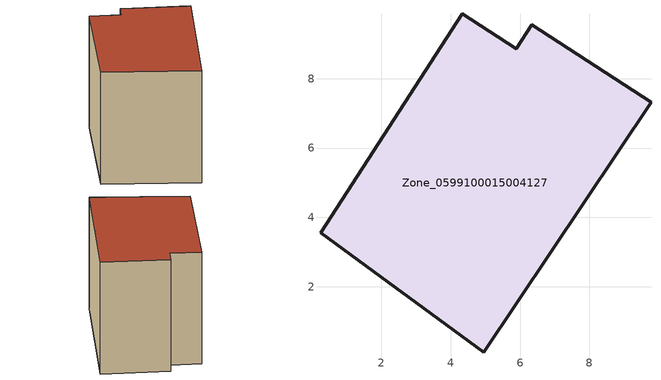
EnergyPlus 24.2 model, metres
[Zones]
Zone_0599100015004127
 floor ground (C_G): 4.95,0.1 0.24,3.55 4.34,9.88 5.89,8.87 6.34,9.55 9.78,7.32 z0.84
 wall outside (C_F): 0.24,3.55 4.95,0.1 9.78,7.32 6.34,9.55 5.89,8.87 4.34,9.88 0.24,3.55 z0.84:8.01
 roof outside (C_R): 4.34,9.88 0.24,3.55 4.95,0.1 9.78,7.32 6.34,9.55 5.89,8.87 z8.01
[BUILDING]
Pand.0599100015004127: North Axis=0; Terrain=City; Loads Convergence Tolerance Value=0.04; Temperature Convergence Tolerance Value=0.4; Solar Distribution=FullExterior; Maximum Number of Warmup Days=25; Minimum Number of Warmup Days=1
[Site:Location]
Rotterdam.The.Hague.AP_ZH_NLD Design_Conditions: Latitude=51.96; Longitude=4.45; Time Zone=1; Elevation=-4.5
[SITE:GROUNDTEMPERATURE:BUILDINGSURFACE]
18, 18, 18, 18, 18, 18, 18, 18, 18, 18, 18, 18
[MATERIAL] Thermal Absorptance=0.9; Solar Absorptance=0.7; Visible Absorptance=0.7
Name | Roughness | Thickness | Conductivity | Density | Specific Heat
G.TI.1965-1974 | MediumSmooth | 0.15 | 0.882353 | 540 | 1210
F.TI.1965-1974 | Rough | 0.3 | 0.697674 | 1920 | 840
R.TI.1965-1974 | MediumRough | 0.2 | 0.232558 | 1500 | 1000
[CONSTRUCTION]
C_G: G.TI.1965-1974
C_F: F.TI.1965-1974
C_R: R.TI.1965-1974
[ZONE]
Zone_0599100015004127: Type=1; Multiplier=1; Ceiling Height=Autocalculate; Volume=Autocalculate; Floor Area=autocalculate; Part of Total Floor Area=Yes
[ZONEINFILTRATION:DESIGNFLOWRATE]
Infil_Zone_0599100015004127: Zone or ZoneList or Space or SpaceList=Zone_0599100015004127; Schedule=AlwaysOn; Design Flow Rate Calculation Method=Flow/Area; Flow Rate per Floor Area=0.003; Constant Term Coefficient=1; Temperature Term Coefficient=0; Velocity Term Coefficient=0; Velocity Squared Term Coefficient=0
[HVACTEMPLATE:ZONE:IDEALLOADSAIRSYSTEM]
Zone_0599100015004127: Maximum Heating Supply Air Temperature=50; Minimum Cooling Supply Air Temperature=13; Maximum Heating Supply Air Humidity Ratio=0.0156; Minimum Cooling Supply Air Humidity Ratio=0.0077; Heating Limit=NoLimit; Cooling Limit=NoLimit; Dehumidification Control Type=ConstantSensibleHeatRatio; Cooling Sensible Heat Ratio=0.7; Dehumidification Setpoint=60; Humidification Control Type=None; Humidification Setpoint=30; Outdoor Air Method=None; Outdoor Air Flow Rate per Person=0.00944; Outdoor Air Flow Rate per Zone Floor Area=0; Outdoor Air Flow Rate per Zone=0; Demand Controlled Ventilation Type=None; Outdoor Air Economizer Type=NoEconomizer; Heat Recovery Type=None; Sensible Heat Recovery Effectiveness=0.7; Latent Heat Recovery Effectiveness=0.65
[ZONECONTROL:THERMOSTAT]
ThermostatControl_Zone_0599100015004127: Zone or ZoneList=Zone_0599100015004127; Control Type Schedule=DualSetpointControlType; Control 1=Thermostat_Zone_0599100015004127; Temperature Difference Between Cutout And Setpoint=0
[THERMOSTATSETPOINT:DUALSETPOINT]
Thermostat_Zone_0599100015004127: Heating Setpoint Temperature Schedule=HeatingSetpoint_Zone_0599100015004127; Cooling Setpoint Temperature Schedule=CoolingSetpoint_Zone_0599100015004127
[SCHEDULE:COMPACT]
HeatingSetpoint_Zone_0599100015004127: Through: 12/31, For: AllDays, Until: 24:00, 21
CoolingSetpoint_Zone_0599100015004127: Through: 12/31, For: AllDays, Until: 24:00, 24
DualSetpointControlType: Through: 12/31, For: AllDays, Until: 24:00, 4
AlwaysOn: Through: 12/31, For: AllDays, Until: 24:00, 1
